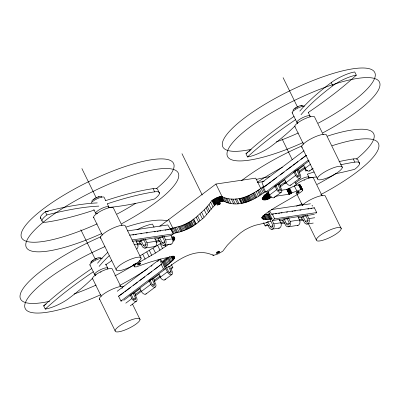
<?xml version="1.0" encoding="UTF-8"?>
<svg xmlns="http://www.w3.org/2000/svg" width="400" height="400" viewBox="0 0 400 400"><rect width="100%" height="100%" fill="white"/><g stroke="black" fill="none" stroke-linecap="round" stroke-linejoin="round"><path stroke-width="0.6" d="M172.88 241.305C175.86 239.905 174.945 236.005 171.38 237.145M164.53 267.44L173.285 259.92L174.405 258.2L174.195 256.905L173.08 256.565L170.415 256.82L159.85 259.245L149.06 262.415L136.145 266.9L134.445 266.765L133.47 264.905M272.355 218.85C238.11 223.415 302.885 194.175 302.75 190.035L300.325 185.095C295.835 184.025 291.17 188.02 286.76 189.44L281.31 190.25M300.315 185.795L300.325 185.095M169.22 244.07L155.505 253.04L136.18 264.045L134.64 265.47L134.325 266.65M169.745 228.87L181.05 225.935L186.275 223.715L190.63 221.33L196.185 217.155L204.25 209.815L209.005 204.54L211.88 200.545L216.59 197.83L221.28 196.295C235.995 203.825 252.17 195.21 263.895 186.125M172.99 233.495C182.89 231.715 192.59 227.75 199.965 220.74C208.79 215.155 212.365 202.63 223.635 201.095C237.975 208.455 253.925 200.385 265.445 191.5M162.18 262.64L168.6 257.37L170.95 262.17M268.54 192.22C257.185 199.74 264.745 202.675 271.56 196.845M140.405 263.905C142.21 260.995 133.06 267.505 140.405 263.905L139.885 262.84M220.095 203.975C221.9 201.065 212.75 207.575 220.095 203.975L219.575 202.905M219.265 252.21C221.07 249.3 211.92 255.81 219.265 252.21L218.745 251.14M298.955 192.275C300.76 189.365 291.61 195.875 298.955 192.275L298.435 191.21M46.19 304.01L43.695 305.89L45.265 309.09A18.39 4.54 -26.1 0 0 68.785 298.46A154.655 38.2 -26.1 0 0 92.56 278.24M294.82 126.125A154.655 38.2 -26.1 0 1 271.05 146.345A18.39 4.54 -26.1 0 1 247.525 156.97L245.96 153.77L247.955 152.27M248.95 151.52L250.45 150.395M132.46 241.34L145.84 239.05L145.33 239.435L146.895 242.635A3.68 2.815 81.6 0 1 146.1 247.61A3.68 2.815 81.6 0 1 142.17 246.19L140.6 242.99L140.09 243.375L137.165 243.805M159.775 226.285L215.94 184.045L255.72 178.145L260.83 188.57M140.09 243.375L139.305 241.775L141 240.5L143.925 240.065M145.33 239.435L164.56 236.27L164.05 236.655L165.62 239.855A3.68 2.815 81.6 0 1 164.82 244.835A3.68 2.815 81.6 0 1 160.89 243.415L159.32 240.215L158.81 240.595L155.885 241.03M164.05 236.655L171.07 235.615L173.435 233.835L171.085 229.035L170.61 229.39L167.785 224.945L127.495 230.92M163.23 237.205L159.72 237.725L158.025 238.995L158.81 240.595M117.16 291.3L159.725 259.285L160.625 259.15L164.545 267.155L166.22 266.905L168.82 272.11A1.825 1.085 53.1 0 0 170.515 273.12A1.825 1.085 53.1 0 0 171.06 271.775L168.56 266.56L166.665 267.98M304.02 150.765L261.95 182.405L263.835 187.275L263.365 187.345L306.4 155.26L300.955 159.355M121.84 288.32L122.785 287.61M161.585 261.865L166.315 258.31L167.215 258.175M122.095 300.865L120.925 301.04L118.575 296.24L161.61 264.155L159.725 259.285M123.99 292.445L118.575 296.24M124.98 291.7L130.425 287.605M133.395 285.375L137.355 282.395M139.83 280.535L144.78 276.81M147.75 274.58L151.71 271.6M154.185 269.74L159.63 265.645M160.62 264.9L161.61 264.155M263.835 187.275L270.765 182.065M271.755 181.32L276.7 177.595M280.165 174.99L284.125 172.01M286.6 170.15L292.045 166.055M293.035 165.31L297.985 161.59M120.925 301.04L163.49 269.025L165.83 268.68L167.4 271.88A3.68 2.185 53.1 0 0 171.31 274.73A3.68 2.185 53.1 0 0 172.08 271.185L170.51 267.985L172.85 267.635L171.285 264.435M263.095 186.7L265.715 192.145L308.285 160.13M123.74 300.335L130.36 295.355L131.93 298.555A3.68 2.185 53.1 0 0 135.835 301.41A3.68 2.185 53.1 0 0 136.61 297.86L135.04 294.66L141.02 290.47M131.195 294.66L133.085 293.235L134.76 292.985L135.545 294.585M130.36 295.355L129.855 295.43L149.28 281.13L150.845 284.33A3.68 2.185 53.1 0 0 154.755 287.18A3.68 2.185 53.1 0 0 155.525 283.635L153.96 280.435L160.44 275.865M150.015 280.505L152.005 279.005L153.68 278.76L154.465 280.36M149.28 281.13L148.775 281.205L165.83 268.68M265.715 192.145L268.06 191.795L275.15 186.46L276.72 189.66A3.68 2.185 53.1 0 0 280.63 192.515A3.68 2.185 53.1 0 0 281.4 188.97L279.83 185.77L285.815 181.575M275.985 185.765L277.88 184.34L279.555 184.09L280.335 185.695M275.15 186.46L274.645 186.535L294.07 172.235L295.64 175.435A3.68 2.185 53.1 0 0 299.545 178.29A3.68 2.185 53.1 0 0 300.32 174.74L298.75 171.54L305.23 166.97M294.805 171.61L296.795 170.115L298.47 169.865L299.255 171.465M294.07 172.235L293.565 172.31L309.205 160.85M133.685 293.475L140.12 288.635M152.99 278.955L159.42 274.12M278.32 184.695L284.755 179.86M297.625 170.18L304.06 165.34M135.235 295.93L141.175 291.46M154.045 281.78L160.48 276.945M170.875 269.125L172.85 267.635M280.025 187.035L286.46 182.195M298.835 172.89L305.27 168.05M125.78 303.18L131.93 298.555M139.82 288.24L141.39 291.44L150.845 284.33M165.41 278.885A3.68 2.185 53.1 0 1 163.2 279.955A3.68 2.185 53.1 0 1 160.305 277.215L167.4 271.88M274.73 196.67A3.68 2.185 53.1 0 1 272.52 197.74A3.68 2.185 53.1 0 1 269.625 195L276.72 189.66M284.61 179.35L286.18 182.55L295.64 175.435M303.53 165.12L305.095 168.32L310.77 164.05M133.495 299.355L135.385 297.93L133.085 293.235M152.81 284.825L154.305 283.705L152.005 279.005M168.965 272.675L170.86 271.255M278.285 190.46L280.18 189.035L277.88 184.34M297.105 176.305L299.095 174.81L296.795 170.115M130.24 305.835L136.39 301.21M145.85 294.095L155.305 286.985M164.765 279.87L171.86 274.535M274.085 197.65L281.18 192.315M290.64 185.205L300.1 178.09M309.555 170.975L312.87 168.485M275.19 196.305L289.335 194.195L291.94 192.82L300.86 189.645L302.17 189.625L302.75 190.035M269.57 210.93L271.77 214.385L272.24 214.03L314.365 207.785L316.715 212.585L315.77 213.295M266.205 222.95L267.9 221.68L270.825 221.245M263.565 222.745L265.135 225.945L267.5 224.165L269.065 227.365A3.68 2.815 81.6 0 0 273 228.79A3.68 2.815 81.6 0 0 273.795 223.81L272.23 220.61L274.595 218.83L316.715 212.585M272.23 220.61L289.12 217.795L288.61 218.18L290.175 221.38A3.68 2.815 81.6 0 1 289.38 226.36A3.68 2.815 81.6 0 1 285.45 224.94L283.88 221.735L283.37 222.12L280.445 222.555M287.205 218.815L284.28 219.25L282.585 220.52L283.37 222.12M288.61 218.18L307.84 215.02L307.33 215.405L308.9 218.605A3.68 2.815 81.6 0 1 308.1 223.585A3.68 2.815 81.6 0 1 304.17 222.16L302.6 218.96L302.09 219.345L299.165 219.78M313.89 208.14L314.365 207.785M305.925 216.035L303 216.47L301.305 217.745L302.09 219.345M169.23 266.745C181.35 257.265 197.93 247.6 213.37 255.445L218.06 253.91L222.775 251.195L227.32 245.235L233.02 239.395L240.855 232.65L244.89 229.87L249.86 227.335L254.705 225.415L267.625 222.405M268.595 198.815L266.245 194.015L268.025 192.935L270.375 197.735M139.81 255.985L161.18 243.13M265.67 194.29L265.965 194.155L268.315 198.955M48.375 211.3L45.32 211.75A18.39 4.54 -26.1 0 0 40.93 218.585M271.385 209.58L310.455 203.785M265.21 214.515L269.305 213.91M129.57 235.195L171.085 229.035M132.76 235.005L133.985 234.825M135.205 234.645L136.425 234.46M140.7 233.83L141.92 233.645M146.19 233.015L147.415 232.83M154.13 231.835L155.35 231.655M157.18 231.385L158.4 231.2M159.62 231.02L160.845 230.84M165.115 230.205L166.335 230.025M167.56 229.845L168.78 229.665M271.77 214.385L273.6 214.115M275.43 213.845L276.655 213.66M278.485 213.39L279.705 213.21M280.925 213.03L282.145 212.845M286.42 212.215L287.64 212.03M291.915 211.4L293.135 211.215M294.355 211.035L295.575 210.855M299.85 210.22L301.07 210.04M307.785 209.045L309.005 208.865M310.84 208.59L312.06 208.41M131.925 239.995L173.435 233.835M307.33 215.405L314.35 214.36M135.975 241.935L140.855 241.21M154.895 239.13L159.17 238.495M279.225 220.685L283.5 220.055M298.15 217.88L302.425 217.245M139.305 241.775L140.475 241.6M134.025 244.54L137.535 244.02A3.68 2.815 81.6 0 1 136.74 249M146.895 242.635L156.26 241.245L154.69 238.045M165.62 239.855L172.64 238.815L171.07 235.615M273.795 223.81L280.815 222.77L279.25 219.57M290.175 221.38L299.54 219.99L297.97 216.79M308.9 218.605L314.75 217.735M137.115 244.935L141.39 244.3M156.04 242.125L160.315 241.495M265.135 225.945L268.795 225.4M281.005 223.59L285.28 222.955M299.32 220.875L303.595 220.24M141 240.5L143.3 245.195L146.225 244.76M159.72 237.725L162.02 242.42L164.945 241.985M267.9 221.68L270.2 226.375L273.125 225.94M284.28 219.25L286.58 223.945L289.505 223.51M303 216.47L305.3 221.165L308.225 220.735M144.71 248.075L154.795 246.575M163.43 245.295L171.175 244.145M271.605 229.25L279.355 228.1M287.99 226.82L298.075 225.325M306.71 224.045L313.285 223.065M168.56 266.56L170.235 266.31M267.02 219.375L264.67 214.575L270 214.05M312.005 205.175L312.635 206.165M305.3 221.165L305.6 221.645A1.825 1.395 81.6 0 0 307.31 221.97A1.825 1.395 81.6 0 0 307.865 219.94L305.62 215.215M286.58 223.945L286.88 224.42A1.825 1.395 81.6 0 0 288.59 224.745A1.825 1.395 81.6 0 0 289.145 222.72L286.9 217.99M270.2 226.375L270.5 226.85A1.825 1.395 81.6 0 0 272.21 227.175A1.825 1.395 81.6 0 0 272.765 225.15L270.265 219.9L271.955 218.625L268.56 211.69M162.02 242.42L162.32 242.895A1.825 1.395 81.6 0 0 164.03 243.22A1.825 1.395 81.6 0 0 164.585 241.195L162.085 235.945M143.3 245.195L143.6 245.675A1.825 1.395 81.6 0 0 145.31 246A1.825 1.395 81.6 0 0 145.865 243.97L143.62 239.245M308.205 112.51A218.595 53.995 -26.1 0 0 356.305 75.16L354.735 71.96A18.39 4.54 -26.1 0 0 331.215 82.59A154.655 38.2 -26.1 0 0 299.805 111.105M331.215 82.59L332.78 85.79A154.655 38.2 -26.1 0 0 301.005 114.745M359.615 163.52L358.045 160.32A18.39 4.54 -26.1 0 0 353.235 158.94A154.655 38.2 -26.1 0 0 338.99 161.605M353.235 158.94L354.805 162.14A18.39 4.54 -26.1 0 1 354.68 169.3A218.595 53.995 -26.1 0 1 335.18 173.815M342.3 167.4A13.79 3.405 -26.1 0 0 323.64 172.565A13.79 3.405 -26.1 0 0 323.53 179.14A13.79 3.405 -26.1 0 0 342.3 167.4L326.62 135.395A13.79 3.405 -26.1 0 0 312.58 138.005A13.79 3.405 -26.1 0 0 302.075 147.455M323.225 134.68L314.72 117.32A11.035 2.725 -26.1 0 0 303.485 119.405A11.035 2.725 -26.1 0 0 295.085 126.97M308.31 112.53L310.135 116.26M283.1 77.66L297.43 106.905M292.125 112.67L296.83 122.275M294.755 126.335L303.535 144.26M301.67 146.665L317.35 178.67M341.245 228.615A13.79 3.405 -26.1 0 0 322.585 233.78A13.79 3.405 -26.1 0 0 322.475 240.355A13.79 3.405 -26.1 0 0 341.245 228.615L325.565 196.61A13.79 3.405 -26.1 0 0 316.38 197.12A13.79 3.405 -26.1 0 0 302.32 205.23M322.17 195.895L313.66 178.535A11.035 2.725 -26.1 0 0 305.035 179.445A11.035 2.725 -26.1 0 0 294.055 186.61M304.64 168.41L305.945 171.075M307.515 174.275L309.08 177.475M282.045 138.875L292.32 159.845M294.71 170.98L297.06 175.665A1.825 1.085 53.1 0 0 298.755 176.675A1.825 1.085 53.1 0 0 299.3 175.33L299.095 174.81M300.205 184.975L302.775 190.2M300.035 184.885L302.745 190.385M299.815 184.825L302.17 189.625M299.55 184.785L301.9 189.59M299.245 184.78L301.595 189.58M298.89 184.8L301.245 189.6M298.51 184.845L300.86 189.645M294.99 181.89L295.775 183.49M298.085 191.445L298.61 192.51M297.685 191.675L298.21 192.745M294.515 186.29L296.87 191.09M297.255 191.89L297.775 192.955M296.825 192.065L297.345 193.135M296.995 194.27L302.48 205.475M308.185 223.33L316.29 239.885M289.59 188.02L291.94 192.82M289.115 188.375L291.465 193.175M289.005 188.455L291.355 193.255M288.89 188.535L291.245 193.335M288.77 188.61L291.125 193.41M288.64 188.69L290.99 193.49M288.5 188.77L290.855 193.57M288.36 188.845L290.715 193.645M288.23 188.915L290.58 193.715M288.08 188.985L290.43 193.79M287.935 189.055L290.285 193.855M287.79 189.115L290.145 193.915M287.64 189.18L289.995 193.98M287.505 189.23L289.855 194.03M287.365 189.28L289.72 194.08M287.23 189.325L289.585 194.125M287.1 189.365L289.45 194.165M286.98 189.395L289.335 194.195M286.865 189.42L289.22 194.22M286.76 189.44L289.11 194.24M275.795 185.21L278.14 189.89A1.825 1.085 53.1 0 0 279.835 190.9A1.825 1.085 53.1 0 0 280.38 189.56L280.18 189.035M268.06 191.795L269.625 195M267.805 193.09L270.16 197.89M267.58 193.245L269.935 198.045M267.335 193.4L269.685 198.2M267.075 193.56L269.43 198.36M266.805 193.715L269.16 198.515M266.53 193.865L268.885 198.665M265.93 194.82L268.02 199.09M262.2 187.33L264.55 192.13M265.38 194.42L267.73 199.22M265.1 194.53L267.45 199.335M265.07 195.175L267.16 199.445M264.54 194.74L266.89 199.54M264.53 195.36L266.62 199.63M260.945 188.2L263.3 193M264.275 195.435L266.365 199.705M264.29 196.035L266.12 199.77M263.8 195.55L265.89 199.82M263.855 196.12L265.68 199.855M263.535 196.16L265.365 199.89M272.24 214.03L274.595 218.83M259.545 189.15L261.9 193.95M263.08 197.295L264.385 199.965M262.615 197.31L263.92 199.975M262.625 198.34L263.41 199.94M258.415 189.9L260.77 194.705M262.395 198.27L263.175 199.87M262.18 198.175L262.965 199.775M262.285 198.575L262.81 199.64M262.12 198.385L262.645 199.45M257.52 190.49L259.87 195.29M268.83 214.215L271.185 219.015M268.175 214.295L270.525 219.095M267.465 214.38L269.815 219.18M256.08 191.42L258.435 196.22M266.725 214.44L269.075 219.245M265.72 214.52L268.07 219.32M254.47 192.43L256.825 197.23M253.56 192.98L255.91 197.78M264.135 215.125L266.225 219.395M263.79 215.665L265.62 219.395M252.82 193.405L255.175 198.205M262.88 215.645L264.71 219.375M251.715 194.01L254.065 198.81M262.465 216.65L263.775 219.315M262.285 217.105L263.33 219.24M262.245 217.555L263.03 219.155M261.9 217.375L262.68 218.975M250.655 194.565L253.01 199.37M261.91 217.705L262.43 218.77M261.725 217.445L262.25 218.51M249.525 195.135L251.875 199.935M248.61 195.57L250.96 200.37M247.97 195.865L250.32 200.665M247.155 196.23L249.505 201.03M246.49 196.51L248.84 201.31M245.79 196.8L248.14 201.605M244.92 197.145L247.27 201.945M244.235 197.405L246.585 202.205M243.6 197.625L245.955 202.425M243.01 197.815L245.365 202.615M242.145 198.055L244.5 202.855M241.49 198.21L243.845 203.01M240.25 198.47L242.6 203.27M239.435 198.6L241.785 203.4M239.01 198.66L241.365 203.46M236.65 198.87L239 203.67M235.24 198.935L237.595 203.735M232.91 198.995L235.265 203.795M231.28 198.95L233.635 203.75M228.71 198.76L231.065 203.56M226.855 198.465L229.205 203.265M225.69 198.21L228.045 203.01M224.065 197.735L226.415 202.535M222.435 196.98L224.79 201.78M215.94 184.045L222.39 197.215M221.28 196.295L223.635 201.095M220.865 196.37L223.215 201.17M220.4 196.475L222.755 201.275M219.915 196.6L222.27 201.4M219.395 196.755L221.745 201.555M218.865 196.925L221.215 201.725M218.31 197.125L220.665 201.925M217.745 197.34L220.095 202.145M217.17 197.58L219.525 202.38M216.59 197.83L218.94 202.635M219.23 203.14L219.75 204.21M218.825 203.375L219.35 204.44M216.01 198.105L218.365 202.905M218.395 203.585L218.92 204.65M215.435 198.385L217.79 203.185M217.965 203.765L218.49 204.83M214.87 198.68L217.22 203.48M214.315 198.98L216.665 203.785M213.78 199.29L216.135 204.09M213.26 199.605L215.61 204.405M212.77 199.92L215.12 204.72M212.305 200.24L214.655 205.04M211.88 200.545L214.235 205.345M210.68 202.295L213.03 207.095M209.005 204.54L211.355 209.345M181.98 153.695L202.215 195M207.33 206.505L209.685 211.305M206.145 207.825L208.5 212.625M204.25 209.815L206.6 214.615M201.635 212.345L203.985 217.15M218.395 251.38L218.92 252.445M199.975 213.875L202.325 218.68M217.995 251.61L218.515 252.675M217.565 251.82L218.085 252.89M217.135 252L217.655 253.065M216.735 252.13L217.255 253.195M197.61 215.94L199.965 220.74M196.185 217.155L198.535 221.955M212.845 254.38L213.37 255.445M193.795 219.09L196.145 223.89M193.365 219.41L195.72 224.215M192.54 220.02L194.895 224.82M191.29 220.89L193.64 225.69M190.63 221.33L192.98 226.13M189.76 221.875L192.11 226.675M189.165 222.22L191.515 227.02M188.53 222.57L190.88 227.37M187.845 222.93L190.195 227.73M186.97 223.375L189.325 228.175M186.275 223.715L188.625 228.515M185.61 224.035L187.96 228.835M184.79 224.41L187.14 229.21M184.15 224.695L186.5 229.495M183.235 225.085L185.59 229.885M182.11 225.535L184.46 230.335M181.05 225.935L183.4 230.735M179.945 226.33L182.3 231.13M179.215 226.565L181.57 231.365M178.305 226.845L180.655 231.645M176.705 227.28L179.055 232.08M159.465 193.205L157.895 190.005A18.39 4.54 -26.1 0 0 153.085 188.63A154.655 38.2 -26.1 0 0 105.685 200.625M175.275 227.65L177.63 232.45M174.385 227.865L176.735 232.67M173.265 228.13L175.615 232.93M168.645 219.615L172.945 228.395M153.085 188.63L154.655 191.83A18.39 4.54 -26.1 0 1 154.53 198.985A218.595 53.995 -26.1 0 1 109.41 207.365M171.875 228.44L174.225 233.24M170.635 228.695L172.465 232.43M174.305 237.21L174.825 238.275M174.055 236.86L174.84 238.46M174.035 237.12L174.82 238.72M173.72 236.81L174.765 238.945M173.625 237.065L174.67 239.195M173.19 236.87L174.495 239.54M173.025 237.155L174.33 239.82M172.545 236.91L174.11 240.11M172.285 237.205L173.85 240.405M172.57 239.295L173.35 240.895M173.975 256.375L174.495 257.44M173.985 256.615L174.505 257.685M173.965 256.82L174.49 257.885M173.36 256.065L174.405 258.2M172.905 255.96L174.215 258.625M172.645 256.4L173.95 259.065M172.02 256.36L173.59 259.56M171.715 256.72L173.285 259.92M165.11 244.76L165.89 246.36M171 256.67L172.83 260.4M169.525 256.515L171.88 261.315M154.04 227.28L152.475 224.08A18.39 4.54 -26.1 0 0 136.955 229.75M167.985 257.915L170.335 262.715M160.235 243.76L162.585 248.56M167.175 258.62L169.53 263.42M166.315 258.31L166.835 259.375M166.115 259.52L168.465 264.32M165.1 260.355L167.45 265.155M157.64 245.43L159.995 250.23M164.345 260.965L166.695 265.765M163.63 261.53L165.98 266.33M162.96 262.045L165.315 266.845M161.14 264.225L163.49 269.025M153.155 248.24L155.505 253.04M149.38 250.51L151.735 255.31M158.74 274.015L160.305 277.215M146.79 252.035L149.145 256.835M142.78 254.345L145.13 259.145M135.97 240.82L137.535 244.02M141.09 258.3A13.79 3.405 -26.1 0 0 122.435 263.47A13.79 3.405 -26.1 0 0 122.32 270.045A13.79 3.405 -26.1 0 0 141.09 258.3L125.415 226.295A13.79 3.405 -26.1 0 0 111.375 228.905A13.79 3.405 -26.1 0 0 100.87 238.36M149.92 279.875L152.27 284.56A1.825 1.085 53.1 0 0 153.965 285.57A1.825 1.085 53.1 0 0 154.51 284.225L154.305 283.705M139.4 260.28L140.185 261.88M122.015 225.585L113.51 208.22A11.035 2.725 -26.1 0 0 102.28 210.31A11.035 2.725 -26.1 0 0 93.875 217.87M139.54 263.075L140.06 264.14M139.135 263.305L139.66 264.375M138.705 263.52L139.23 264.585M138.275 263.695L138.8 264.765M137.875 263.825L138.395 264.895M105.795 200.765L104.225 197.565A7.355 1.815 -26.1 0 0 98.475 198.17A7.355 1.815 -26.1 0 0 91.155 202.95M107.36 203.965L108.93 207.165M135.28 263.275L135.805 264.34M134.925 263.575L135.45 264.64M134.34 264.145L134.865 265.21M134.115 264.405L134.64 265.47M133.94 264.655L134.465 265.72M133.55 264.35L134.835 266.92M133.475 264.555L134.615 266.855M133.44 264.745L134.445 266.765M81.895 168.565L96.22 197.81M93.795 209.44L95.62 213.175M93.55 217.24L102.33 235.16M131.005 294.105L133.35 298.785A1.825 1.085 53.1 0 0 135.045 299.795A1.825 1.085 53.1 0 0 135.59 298.455L135.385 297.93M100.46 237.57L116.14 269.575M132.465 304.065L140.035 319.515A13.79 3.405 -26.1 0 1 121.265 331.255A13.79 3.405 -26.1 0 1 121.38 324.685A13.79 3.405 -26.1 0 1 140.035 319.515M120.96 286.8L112.455 269.435A11.035 2.725 -26.1 0 0 101.225 271.525A11.035 2.725 -26.1 0 0 92.82 279.085M105.785 264.11L107.875 268.38M80.84 229.78L95.435 259.575M89.865 264.79L94.565 274.39M92.495 278.455L101.275 296.375M99.405 298.785L115.085 330.79M94.16 210.115A154.655 38.2 -26.1 0 1 46.765 222.11A18.39 4.54 -26.1 0 1 46.885 214.955L45.32 211.75A218.595 53.995 -26.1 0 1 97.275 202.91M40.385 217.53L41.955 220.73M46.885 214.955A218.595 53.995 -26.1 0 1 98.845 206.11M97.17 223.85A84.59 20.895 -26.1 0 1 23.175 228.9A84.59 20.895 -26.1 0 1 131.985 164.335A84.59 20.895 -26.1 0 1 156.24 188.8M135.485 203.445A84.59 20.895 -26.1 0 1 116.99 214.11M101.875 233.45A84.59 20.895 -26.1 0 1 33.1 231.66A84.59 20.895 -26.1 0 1 161.15 168.725A84.59 20.895 -26.1 0 1 121.69 223.71M107.255 203.825A154.655 38.2 -26.1 0 1 154.655 191.83M91.96 201.54A5.515 1.365 -26.1 0 1 96.815 197.45A5.515 1.365 -26.1 0 1 101.6 197.185M93.745 199.42A4.78 1.18 -26.1 0 1 94.645 198.805M95.69 198.205A4.78 1.18 -26.1 0 1 96.81 197.655M97.93 197.19A4.78 1.18 -26.1 0 1 98.97 196.85M97.545 213.725A7.355 1.815 -26.1 0 1 100.59 208.995A7.355 1.815 -26.1 0 1 108.695 207.79M156.26 241.245A3.68 2.815 81.6 0 1 154.07 246.685M172.64 238.815A3.68 2.815 81.6 0 1 170.45 244.255M332.78 85.79A18.39 4.54 -26.1 0 1 356.305 75.16M251.275 149.31A84.59 20.895 -26.1 0 1 250.3 113.775A84.59 20.895 -26.1 0 1 366.955 68.27A84.59 20.895 -26.1 0 1 318.195 123.205M298.38 132.945A84.59 20.895 -26.1 0 1 276.325 141.925M303.08 142.545A84.59 20.895 -26.1 0 1 234.305 140.76A84.59 20.895 -26.1 0 1 362.355 77.82A84.59 20.895 -26.1 0 1 322.9 132.805M245.96 153.77A218.595 53.995 -26.1 0 1 294.06 116.425M247.525 156.97A218.595 53.995 -26.1 0 1 295.625 119.625M297.885 122.98A154.655 38.2 -26.1 0 1 297.145 123.76M293.17 110.635A5.515 1.365 -26.1 0 1 298.02 106.55A5.515 1.365 -26.1 0 1 302.81 106.28M294.955 108.515A4.78 1.18 -26.1 0 1 295.855 107.905M296.9 107.3A4.78 1.18 -26.1 0 1 298.02 106.75M301.07 105.755A4.78 1.18 -26.1 0 1 301.75 105.715M297.705 122.885A7.355 1.815 -26.1 0 1 302.65 117.655A7.355 1.815 -26.1 0 1 309.9 116.89M292.345 113.095A7.355 1.815 -26.1 0 1 296.265 108.945A7.355 1.815 -26.1 0 1 304.56 106.05M309.965 170.57A3.68 2.185 53.1 0 1 305.095 168.32M291.045 184.8A3.68 2.185 53.1 0 1 286.18 182.55M305.84 170.935A154.655 38.2 -26.1 0 1 307.55 170.37M311.505 169.095A154.655 38.2 -26.1 0 1 313.18 168.57M307.405 174.135A154.655 38.2 -26.1 0 1 314.19 171.945M340.56 164.81A154.655 38.2 -26.1 0 1 354.805 162.14M316.395 176.935A218.595 53.995 -26.1 0 1 308.465 177.77M327.375 136.145A84.59 20.895 -26.1 0 1 356.39 159.11M335.635 173.755A84.59 20.895 -26.1 0 1 317.14 184.42M241.42 180.765A84.59 20.895 -26.1 0 1 302.015 145.875M332.08 145.745A84.59 20.895 -26.1 0 1 378.715 147.695A84.59 20.895 -26.1 0 1 320.77 194.59M302.025 203.76A84.59 20.895 -26.1 0 1 296.465 206.21M257.165 182.38A84.59 20.895 -26.1 0 1 282.475 167.23M256.05 179.475A218.595 53.995 -26.1 0 1 269.565 176.66M257.62 182.675A218.595 53.995 -26.1 0 1 264.2 181.23M286.41 182.97A154.655 38.2 -26.1 0 1 284.195 183.65M296.65 184.1A7.355 1.815 -26.1 0 1 301.595 178.865A7.355 1.815 -26.1 0 1 308.845 178.1M304.155 180.22A2.76 0.68 -26.1 0 1 304.67 180.11M280.815 222.77A3.68 2.815 81.6 0 1 278.63 228.21M299.54 219.99A3.68 2.815 81.6 0 1 297.35 225.43M44.755 305.705A18.39 4.54 -26.1 0 1 43.695 305.89A218.595 53.995 -26.1 0 1 91.795 268.54M45.265 309.09A218.595 53.995 -26.1 0 1 93.365 271.745M95.985 274.71A154.655 38.2 -26.1 0 1 95.255 275.485M133.915 264.98A84.59 20.895 -26.1 0 1 114.855 275.895M96.115 285.06A84.59 20.895 -26.1 0 1 74.065 294.045M49.62 301.295A84.59 20.895 -26.1 0 1 24.85 286.185A84.59 20.895 -26.1 0 1 100.81 236.775M126.17 227.045A84.59 20.895 -26.1 0 1 167.365 220.935M158.955 260.365A84.59 20.895 -26.1 0 1 157.525 261.5M152.125 265.55A84.59 20.895 -26.1 0 1 151.115 266.275M147.485 268.81A84.59 20.895 -26.1 0 1 119.56 285.495M100.82 294.665A84.59 20.895 -26.1 0 1 24.73 305.44A84.59 20.895 -26.1 0 1 104.955 246.62M97.54 263.22A154.655 38.2 -26.1 0 1 107.655 252.52M99.11 266.42A154.655 38.2 -26.1 0 1 109.225 255.72M111.685 260.68A218.595 53.995 -26.1 0 1 105.455 264.955M91.4 262.895A5.515 1.365 -26.1 0 1 95.11 258.97A5.515 1.365 -26.1 0 1 100.545 258.4M91.56 261.73A4.78 1.18 -26.1 0 1 93.59 260.02M95.755 258.865A4.78 1.18 -26.1 0 1 96.875 258.405M95.44 275A7.355 1.815 -26.1 0 1 100.385 269.77A7.355 1.815 -26.1 0 1 107.64 269.005M90.08 265.21A7.355 1.815 -26.1 0 1 94.005 261.065A7.355 1.815 -26.1 0 1 102.295 258.17M100.455 272.25A2.76 0.68 -26.1 0 1 101.06 271.905M146.255 293.695A3.68 2.185 53.1 0 1 141.39 291.44M99.815 299.575A13.79 3.405 -26.1 0 1 108.715 290.94A13.79 3.405 -26.1 0 1 123.95 286.72"/></g></svg>
